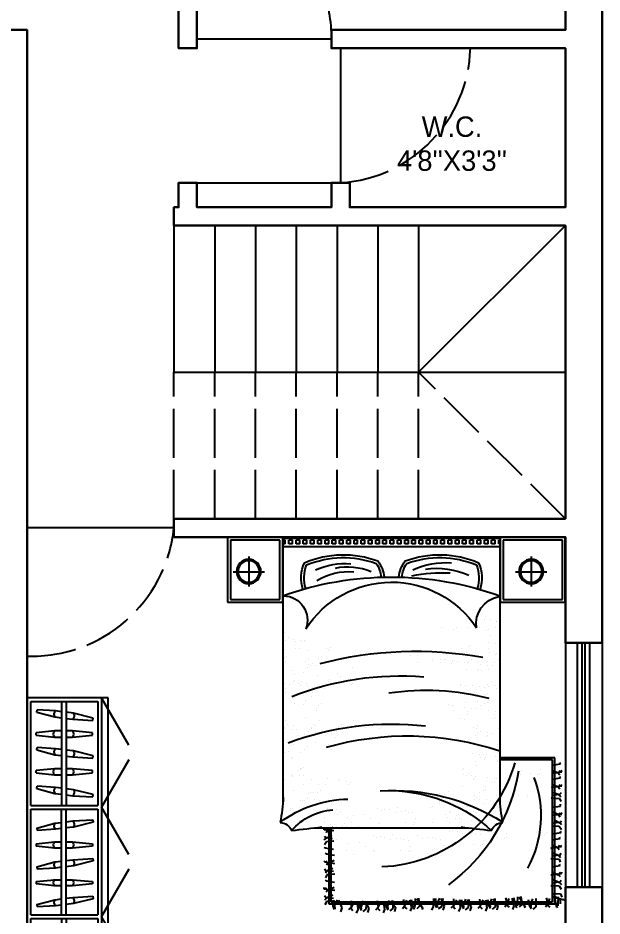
# Model space of a CAD drawing. Header units: feet. Extents: x 3867 to 6666, y -160 to 1574.
# Drawn here: x 6356.7 to 6500, y -7.2 to 213.3 of the extents above; entities that cross this region are included whole.
import ezdxf

# ---------------------------------------------------------------- set-up
doc = ezdxf.new("R2010")
doc.units = ezdxf.units.FT
doc.linetypes.add('ACAD_ISO02W100', pattern=[15, 12, -3])
doc.layers.add('5', color=5, linetype='Continuous')
doc.layers.add('PDF_Text', color=7, linetype='Continuous')
doc.styles.add('PDF Bahnschrift', font='')
doc.styles.get('PDF Bahnschrift').set_extended_font_data('Bahnschrift')

# ---------------------------------------------------------------- blocks, each defined once
blk = doc.blocks.new('WD_WIN4')
for p, q in [((-0.5, 0.5), (0.5, 0.5)), ((-0.5, 0.12), (0.5, 0.12)), ((-0.5, -0.12), (0.5, -0.12)), ((-0.5, -0.5), (0.5, -0.5))]:
    blk.add_line(p, q)
blk = doc.blocks.new('UGIKHGIK')
at = {"color": 146, "linetype": 'ByBlock', "true_color": 0x105689}
for p, q in [((1163.3, 832.01), (1162.88, 833.18)), ((1165.99, 831.79), (1165.21, 832.6)), ((1165.88, 832.11), (1166.45, 832.8)), ((1167.85, 832.54), (1167.38, 833.56)), ((1168.37, 831.86), (1168.79, 832.83)), ((1170.23, 832.45), (1169.33, 833.07)), ((1171.03, 832.2), (1170.69, 833.4)), ((1173.71, 831.83), (1172.97, 832.68)), ((1173.55, 832.16), (1174.23, 832.81)), ((1175.61, 832.46), (1175.2, 833.51)), ((1176.08, 831.75), (1176.56, 832.69)), ((1177.98, 832.23), (1177.11, 832.9)), ((1178.76, 831.93), (1178.49, 833.14)), ((1183.35, 831.92), (1183, 832.99)), ((1189.64, 831.66), (1189.11, 832.65)), ((1192.83, 831.51), (1192.41, 832.68)), ((1197.38, 832.05), (1196.91, 833.07)), ((1199.76, 831.96), (1198.86, 832.57)), ((1200.56, 831.71), (1200.22, 832.9)), ((1205.14, 831.97), (1204.73, 833.01)), ((1208.29, 831.44), (1208.02, 832.65)), ((1158.92, 830.23), (1158.33, 831.15)), ((1161.28, 830.09), (1158.92, 830.23)), ((1159.48, 808.91), (1159.48, 830.88)), ((1159.48, 830.88), (1224.71, 830.88)), ((1160.11, 808.91), (1160.11, 830.25)), ((1160.11, 830.25), (1224.09, 830.25)), ((1160.66, 831.5), (1161.02, 832.5)), ((1160.75, 829.8), (1160.66, 831.5)), ((1161.21, 832.36), (1161.06, 832.08)), ((1161.16, 831.27), (1161.21, 832.36)), ((1161.93, 829.74), (1161.16, 831.27)), ((1162.33, 829.85), (1163.3, 832.01)), ((1166.86, 830.23), (1165.88, 832.11)), ((1165.93, 829.95), (1165.99, 831.79)), ((1167.7, 830.22), (1167.85, 832.54)), ((1168.26, 830.18), (1168.37, 831.86)), ((1168.78, 831.58), (1168.8, 832.41)), ((1168.79, 831.61), (1168.78, 831.58)), ((1169.44, 830.04), (1168.79, 831.61)), ((1169.85, 830.13), (1171.03, 832.2)), ((1170.41, 830.07), (1170.23, 832.45)), ((1173.45, 830.01), (1173.71, 831.83)), ((1174.39, 830.24), (1173.55, 832.16)), ((1175.23, 830.18), (1175.61, 832.46)), ((1175.79, 830.11), (1176.08, 831.75)), ((1176.95, 829.9), (1176.42, 831.48)), ((1176.42, 831.48), (1176.47, 831.44)), ((1176.47, 831.44), (1176.55, 832.28)), ((1177.37, 829.96), (1178.76, 831.93)), ((1177.92, 829.87), (1177.98, 832.23)), ((1181.41, 831.4), (1180.73, 832.3)), ((1180.95, 829.63), (1181.41, 831.4)), ((1181.21, 831.75), (1181.99, 832.35)), ((1181.91, 829.79), (1181.21, 831.75)), ((1182.74, 829.69), (1183.35, 831.92)), ((1183.3, 829.58), (1183.9, 832.29)), ((1183.9, 832.29), (1184.31, 832.09)), ((1184.28, 831.27), (1184.27, 831.96)), ((1184.27, 831.96), (1184.28, 831.67)), ((1184.45, 829.3), (1184.28, 831.27)), ((1184.86, 829.34), (1186.59, 832.32)), ((1185.69, 831.54), (1184.87, 832.26)), ((1185.41, 829.21), (1185.69, 831.54)), ((1186.59, 832.32), (1186.26, 832.42)), ((1189.71, 829.31), (1189.64, 831.66)), ((1190.19, 831.01), (1190.55, 832)), ((1190.28, 829.31), (1190.19, 831.01)), ((1190.74, 831.87), (1190.59, 831.59)), ((1190.69, 830.78), (1190.74, 831.87)), ((1191.46, 829.24), (1190.69, 830.78)), ((1192.01, 831.71), (1191.08, 832.27)), ((1191.86, 829.35), (1192.83, 831.51)), ((1192.43, 829.33), (1192.01, 831.71)), ((1195.52, 831.3), (1194.74, 832.11)), ((1195.41, 831.61), (1195.98, 832.31)), ((1196.39, 829.73), (1195.41, 831.61)), ((1195.46, 829.45), (1195.52, 831.3)), ((1197.23, 829.73), (1197.38, 832.05)), ((1197.79, 829.69), (1197.9, 831.36)), ((1197.9, 831.36), (1198.32, 832.33)), ((1198.31, 831.08), (1198.33, 831.92)), ((1198.32, 831.11), (1198.31, 831.08)), ((1198.97, 829.55), (1198.32, 831.11)), ((1199.38, 829.63), (1200.56, 831.71)), ((1199.94, 829.58), (1199.76, 831.96)), ((1203.24, 831.33), (1202.51, 832.19)), ((1202.98, 829.52), (1203.24, 831.33)), ((1203.08, 831.66), (1203.76, 832.31)), ((1203.92, 829.74), (1203.08, 831.66)), ((1204.76, 829.68), (1205.14, 831.97)), ((1205.32, 829.61), (1205.61, 831.25)), ((1205.61, 831.25), (1206.09, 832.2)), ((1206.48, 829.4), (1205.95, 830.99)), ((1205.95, 830.99), (1206.01, 830.95)), ((1206.01, 830.95), (1206.08, 831.78)), ((1207.51, 831.73), (1206.64, 832.4)), ((1206.9, 829.46), (1208.29, 831.44)), ((1207.45, 829.37), (1207.51, 831.73)), ((1210.94, 830.9), (1210.26, 831.8)), ((1210.49, 829.13), (1210.94, 830.9)), ((1210.74, 831.25), (1211.52, 831.85)), ((1211.44, 829.3), (1210.74, 831.25)), ((1212.27, 829.19), (1212.88, 831.42)), ((1212.88, 831.42), (1212.53, 832.49)), ((1212.83, 829.08), (1213.43, 831.8)), ((1213.43, 831.8), (1213.84, 831.59)), ((1213.81, 830.78), (1213.81, 831.47)), ((1213.81, 831.47), (1213.81, 831.18)), ((1213.98, 828.81), (1213.81, 830.78)), ((1214.39, 828.84), (1216.12, 831.82)), ((1215.23, 831.05), (1214.4, 831.76)), ((1214.94, 828.72), (1215.23, 831.05)), ((1216.12, 831.82), (1215.8, 831.93)), ((1217.07, 829.61), (1217.36, 831.25)), ((1217.36, 831.25), (1217.85, 832.2)), ((1218.24, 829.4), (1217.7, 830.99)), ((1217.7, 830.99), (1217.76, 830.95)), ((1217.76, 830.95), (1217.84, 831.78)), ((1219.26, 831.73), (1218.4, 832.4)), ((1219.21, 829.37), (1219.26, 831.73)), ((1222.69, 830.9), (1222.02, 831.8)), ((1222.24, 829.13), (1222.69, 830.9)), ((1222.49, 831.25), (1223.27, 831.85)), ((1223.19, 829.3), (1222.49, 831.25)), ((1224.09, 830.25), (1224.09, 789.31)), ((1224.58, 829.08), (1225.18, 831.8)), ((1224.71, 830.88), (1224.71, 788.68)), ((1225.18, 831.8), (1225.6, 831.59)), ((1225.56, 830.78), (1225.56, 831.47)), ((1225.56, 831.47), (1225.56, 831.18)), ((1225.73, 828.81), (1225.56, 830.78)), ((1226.27, 829.8), (1226.26, 830.89)), ((1227.26, 829.64), (1227.12, 829.96)), ((1159.1, 829.03), (1158.26, 829.78)), ((1158.77, 829.26), (1158.29, 828.53)), ((1159.47, 826.74), (1158.63, 827.49)), ((1160.66, 828.4), (1158.77, 829.26)), ((1160.9, 829.33), (1159.1, 829.03)), ((1223.96, 827.85), (1226.32, 827.99)), ((1224.07, 828.97), (1227.26, 829.64)), ((1224.34, 828.47), (1226.27, 829.8)), ((1226.32, 827.99), (1226.73, 828.91)), ((1158.19, 826.62), (1158.17, 826.19)), ((1160.76, 827), (1158.19, 826.62)), ((1159.14, 826.97), (1158.48, 826.24)), ((1161.03, 826.11), (1159.14, 826.97)), ((1161.27, 827.05), (1159.47, 826.74)), ((1223.59, 825.57), (1225.95, 825.71)), ((1223.97, 824.81), (1225.77, 824.5)), ((1225.77, 824.5), (1226.61, 825.25)), ((1225.95, 825.71), (1226.54, 826.63)), ((1158.92, 822.46), (1158.58, 823.37)), ((1161.13, 824.71), (1158.62, 824.34)), ((1158.62, 824.34), (1158.79, 823.91)), ((1161.28, 822.32), (1158.92, 822.46)), ((1223.6, 822.53), (1225.4, 822.22)), ((1223.85, 821.59), (1225.73, 822.45)), ((1224.12, 822.47), (1226.69, 822.09)), ((1224.22, 823.87), (1226.1, 824.73)), ((1225.4, 822.22), (1226.24, 822.97)), ((1225.73, 822.45), (1226.39, 821.72)), ((1226.1, 824.73), (1226.58, 824)), ((1158.77, 821.48), (1158.36, 820.75)), ((1159.1, 821.25), (1158.51, 822)), ((1160.66, 820.62), (1158.77, 821.48)), ((1159.47, 818.97), (1158.88, 819.72)), ((1160.9, 821.56), (1159.1, 821.25)), ((1223.75, 820.19), (1226.26, 819.81)), ((1226.26, 819.81), (1226.09, 819.38)), ((1226.69, 822.09), (1226.7, 821.67)), ((1160.76, 819.22), (1158.25, 818.84)), ((1158.25, 818.84), (1158.42, 818.41)), ((1159.14, 819.2), (1158.73, 818.47)), ((1161.03, 818.34), (1159.14, 819.2)), ((1161.27, 819.28), (1159.47, 818.97)), ((1223.59, 817.79), (1225.95, 817.93)), ((1223.97, 817.03), (1225.77, 816.73)), ((1225.77, 816.73), (1226.36, 817.48)), ((1225.95, 817.93), (1226.29, 818.85)), ((1160.82, 815.21), (1158.31, 814.83)), ((1158.31, 814.83), (1158.48, 814.4)), ((1161.13, 816.94), (1158.62, 816.56)), ((1158.62, 816.56), (1158.79, 816.13)), ((1164.63, 815.43), (1164.63, 815.43)), ((1166.68, 816.51), (1166.68, 816.51)), ((1172.44, 815.45), (1172.44, 815.45)), ((1172.76, 815.65), (1172.76, 815.65)), ((1180.25, 815.46), (1180.25, 815.46)), ((1182.48, 815.86), (1182.48, 815.86)), ((1182.94, 815.43), (1182.94, 815.43)), ((1189.55, 815.08), (1189.55, 815.08)), ((1191.78, 815.48), (1191.78, 815.48)), ((1192.24, 815.05), (1192.24, 815.05)), ((1223.6, 814.75), (1225.4, 814.44)), ((1223.85, 813.81), (1225.73, 814.67)), ((1224.12, 814.7), (1226.63, 814.32)), ((1224.22, 816.1), (1226.1, 816.96)), ((1225.4, 814.44), (1225.99, 815.19)), ((1225.73, 814.67), (1226.15, 813.94)), ((1226.1, 816.96), (1226.52, 816.23)), ((1157.83, 812.51), (1157.83, 812.51)), ((1158.79, 811.75), (1158.2, 812.5)), ((1158.71, 811.98), (1158.23, 811.37)), ((1158.86, 812.96), (1158.27, 813.87)), ((1160.35, 811.12), (1158.71, 811.98)), ((1158.78, 812.84), (1158.78, 812.84)), ((1160.59, 812.06), (1158.79, 811.75)), ((1160.98, 812.81), (1158.86, 812.96)), ((1161.78, 812.17), (1161.78, 812.17)), ((1165.22, 813.45), (1165.22, 813.45)), ((1168.44, 813.01), (1168.44, 813.01)), ((1170.22, 814.27), (1170.22, 814.27)), ((1177.31, 812.35), (1177.31, 812.35)), ((1179.06, 812.09), (1179.06, 812.09)), ((1180.18, 812), (1180.18, 812)), ((1181.1, 812.36), (1181.1, 812.36)), ((1182.4, 812.53), (1182.4, 812.53)), ((1183.2, 814.32), (1183.2, 814.32)), ((1186.6, 811.97), (1186.6, 811.97)), ((1190.39, 811.98), (1190.39, 811.98)), ((1191.7, 812.15), (1191.7, 812.15)), ((1192.5, 813.94), (1192.5, 813.94)), ((1201.12, 813.75), (1201.12, 813.75)), ((1203.35, 814.15), (1203.35, 814.15)), ((1203.81, 813.72), (1203.81, 813.72)), ((1204.07, 812.61), (1204.07, 812.61)), ((1210.18, 812.06), (1210.18, 812.06)), ((1223.75, 812.41), (1226.26, 812.04)), ((1226.26, 812.04), (1226.09, 811.61)), ((1226.63, 814.32), (1226.46, 813.89)), ((1158.11, 809.53), (1158.11, 809.53)), ((1160.45, 809.72), (1158.12, 809.46)), ((1158.12, 809.46), (1158.29, 809.04)), ((1158.38, 811.72), (1158.38, 811.72)), ((1158.83, 809.7), (1158.6, 809.09)), ((1159.16, 809.46), (1158.76, 810.34)), ((1160.72, 808.84), (1158.83, 809.7)), ((1160.96, 809.77), (1159.16, 809.46)), ((1160.01, 810.51), (1160.01, 810.51)), ((1160.48, 810.09), (1160.48, 810.09)), ((1172.31, 811.2), (1172.31, 811.2)), ((1173.4, 811.76), (1173.4, 811.76)), ((1174.35, 811.47), (1174.35, 811.47)), ((1175.65, 811.64), (1175.65, 811.64)), ((1177.9, 810.94), (1177.9, 810.94)), ((1184.95, 811.26), (1184.95, 811.26)), ((1188.36, 811.71), (1188.36, 811.71)), ((1189.47, 811.62), (1189.47, 811.62)), ((1194.27, 810.05), (1194.27, 810.05)), ((1195.22, 809.76), (1195.22, 809.76)), ((1196.52, 809.94), (1196.52, 809.94)), ((1198.18, 810.64), (1198.18, 810.64)), ((1199.93, 810.38), (1199.93, 810.38)), ((1201.05, 810.29), (1201.05, 810.29)), ((1201.97, 810.65), (1201.97, 810.65)), ((1203.27, 810.82), (1203.27, 810.82)), ((1207.95, 811.66), (1207.95, 811.66)), ((1210.64, 811.64), (1210.64, 811.64)), ((1210.9, 810.52), (1210.9, 810.52)), ((1219.52, 810.33), (1219.52, 810.33)), ((1221.75, 810.73), (1221.75, 810.73)), ((1222.22, 810.31), (1222.22, 810.31)), ((1224.06, 810.68), (1226.56, 810.31)), ((1226.01, 808.43), (1226.6, 809.35)), ((1226.56, 810.31), (1226.39, 809.88)), ((1148.25, 808.23), (1148.25, 808.23)), ((1150.34, 807.43), (1150.34, 807.43)), ((1151.07, 806.75), (1151.07, 806.75)), ((1153.11, 807.02), (1153.11, 807.02)), ((1155.35, 808.91), (1199.83, 808.91)), ((1158.15, 807.44), (1158.15, 807.44)), ((1159.17, 808.85), (1159.17, 808.85)), ((1159.86, 807.91), (1159.86, 807.91)), ((1161.17, 808.08), (1161.17, 808.08)), ((1161.59, 808.56), (1161.59, 808.56)), ((1163.59, 808.19), (1163.59, 808.19)), ((1164.05, 807.77), (1164.05, 807.77)), ((1164.57, 808.53), (1164.57, 808.53)), ((1165.96, 807.46), (1165.96, 807.46)), ((1168.01, 808.53), (1168.01, 808.53)), ((1173.77, 807.47), (1173.77, 807.47)), ((1174.09, 807.68), (1174.09, 807.68)), ((1181.58, 807.48), (1181.58, 807.48)), ((1183.81, 807.88), (1183.81, 807.88)), ((1184.27, 807.46), (1184.27, 807.46)), ((1189.39, 807.5), (1189.39, 807.5)), ((1194.31, 807.37), (1194.31, 807.37)), ((1197.2, 807.51), (1197.2, 807.51)), ((1200.64, 806.78), (1200.64, 806.78)), ((1202.68, 807.05), (1202.68, 807.05)), ((1203.98, 807.23), (1203.98, 807.23)), ((1204.03, 807.57), (1204.03, 807.57)), ((1204.28, 806.64), (1204.28, 806.64)), ((1204.49, 807.15), (1204.49, 807.15)), ((1205.01, 807.53), (1205.01, 807.53)), ((1207.39, 807.67), (1207.39, 807.67)), ((1223.9, 808.29), (1226.01, 808.43)), ((1224.28, 807.53), (1226.08, 807.22)), ((1224.52, 806.59), (1226.17, 807.45)), ((1226.08, 807.22), (1226.67, 807.97)), ((1226.17, 807.45), (1226.64, 806.85)), ((1147.39, 804.31), (1147.39, 804.31)), ((1147.66, 806.3), (1147.66, 806.3)), ((1151.79, 806), (1151.79, 806)), ((1158.21, 805.97), (1158.21, 805.97)), ((1161.96, 805.02), (1161.96, 805.02)), ((1163.01, 804.34), (1163.01, 804.34)), ((1164.78, 806.05), (1164.78, 806.05)), ((1166.55, 805.48), (1166.55, 805.48)), ((1169.77, 805.03), (1169.77, 805.03)), ((1171.55, 806.29), (1171.55, 806.29)), ((1178.63, 804.37), (1178.63, 804.37)), ((1180.39, 804.12), (1180.39, 804.12)), ((1181.51, 804.03), (1181.51, 804.03)), ((1182.43, 804.39), (1182.43, 804.39)), ((1183.73, 804.56), (1183.73, 804.56)), ((1184.53, 806.35), (1184.53, 806.35)), ((1193.2, 805.07), (1193.2, 805.07)), ((1193.89, 805.9), (1193.89, 805.9)), ((1194.25, 804.4), (1194.25, 804.4)), ((1194.49, 804.08), (1194.49, 804.08)), ((1195.93, 806.16), (1195.93, 806.16)), ((1196.49, 805.37), (1196.49, 805.37)), ((1196.95, 804.95), (1196.95, 804.95)), ((1197.23, 806.34), (1197.23, 806.34)), ((1197.72, 806.56), (1197.72, 806.56)), ((1201.01, 805.09), (1201.01, 805.09)), ((1201.26, 804.32), (1201.26, 804.32)), ((1202.06, 804.41), (1202.06, 804.41)), ((1206.99, 804.86), (1206.99, 804.86)), ((1207.68, 804.29), (1207.68, 804.29)), ((1208.82, 805.1), (1208.82, 805.1)), ((1223.91, 805.25), (1225.71, 804.94)), ((1224.15, 804.31), (1226.04, 805.17)), ((1224.43, 805.19), (1226.75, 804.94)), ((1225.71, 804.94), (1226.12, 805.81)), ((1226.04, 805.17), (1226.27, 804.56)), ((1226.75, 804.94), (1226.58, 804.51)), ((1146.24, 725.31), (1146.24, 801.8)), ((1148.41, 803.4), (1148.41, 803.4)), ((1148.51, 803.79), (1148.51, 803.79)), ((1148.97, 803.36), (1148.97, 803.36)), ((1154.98, 803.49), (1154.98, 803.49)), ((1159.01, 803.28), (1159.01, 803.28)), ((1161.75, 803.73), (1161.75, 803.73)), ((1173.64, 803.23), (1173.64, 803.23)), ((1174.73, 803.78), (1174.73, 803.78)), ((1175.67, 803.5), (1175.67, 803.5)), ((1176.98, 803.67), (1176.98, 803.67)), ((1179.23, 802.97), (1179.23, 802.97)), ((1188.95, 803.17), (1188.95, 803.17)), ((1189.41, 802.75), (1189.41, 802.75)), ((1191.46, 801.76), (1191.46, 801.76)), ((1197.88, 801.73), (1197.88, 801.73)), ((1199.45, 802.66), (1199.45, 802.66)), ((1204.44, 801.81), (1204.44, 801.81)), ((1208.94, 801.8), (1208.94, 725.31)), ((1224.06, 802.91), (1226.38, 802.66)), ((1226.38, 802.66), (1226.39, 802.1)), ((1146.63, 799.67), (1146.63, 799.67)), ((1151.47, 801.08), (1151.47, 801.08)), ((1151.95, 801.16), (1151.95, 801.16)), ((1152.36, 801.15), (1152.36, 801.15)), ((1153.38, 800.56), (1153.38, 800.56)), ((1153.65, 799.08), (1153.65, 799.08)), ((1155.42, 800.83), (1155.42, 800.83)), ((1156.73, 801), (1156.73, 801)), ((1191.41, 801.22), (1191.41, 801.22)), ((1191.49, 799.09), (1191.49, 799.09)), ((1191.91, 800.46), (1191.91, 800.46)), ((1192.79, 799.26), (1192.79, 799.26)), ((1201.42, 799.49), (1201.42, 799.49)), ((1201.63, 800.66), (1201.63, 800.66)), ((1202.09, 800.24), (1202.09, 800.24)), ((1202.95, 800.6), (1202.95, 800.6)), ((1204.99, 800.86), (1204.99, 800.86)), ((1206.3, 801.04), (1206.3, 801.04)), ((1207.03, 801.25), (1207.03, 801.25)), ((1207.83, 799.46), (1207.83, 799.46)), ((1214.21, 799.7), (1214.21, 799.7)), ((1216.44, 800.1), (1216.44, 800.1)), ((1216.9, 799.67), (1216.9, 799.67)), ((1223.71, 800.26), (1226.07, 800.41)), ((1224.09, 799.51), (1225.89, 799.2)), ((1224.34, 798.57), (1225.98, 799.43)), ((1225.89, 799.2), (1226.49, 799.95)), ((1225.98, 799.43), (1226.64, 798.7)), ((1226.07, 800.41), (1226.42, 801.32)), ((1146.57, 796.45), (1146.57, 796.45)), ((1149.42, 798.03), (1149.42, 798.03)), ((1152.11, 796.33), (1152.11, 796.33)), ((1154.11, 798.65), (1154.11, 798.65)), ((1155.14, 798.65), (1155.14, 798.65)), ((1156.17, 798.72), (1156.17, 798.72)), ((1156.61, 796.37), (1156.61, 796.37)), ((1157.23, 798.05), (1157.23, 798.05)), ((1158.53, 796.3), (1158.53, 796.3)), ((1165.09, 796.39), (1165.09, 796.39)), ((1194.09, 798.46), (1194.09, 798.46)), ((1198.04, 796.9), (1198.04, 796.9)), ((1203.03, 798.81), (1203.03, 798.81)), ((1204.09, 798.13), (1204.09, 798.13)), ((1204.59, 797.95), (1204.59, 797.95)), ((1204.6, 796.98), (1204.6, 796.98)), ((1223.72, 797.22), (1225.52, 796.92)), ((1223.97, 796.29), (1225.86, 797.15)), ((1224.24, 797.17), (1226.75, 796.79)), ((1225.52, 796.92), (1226.12, 797.67)), ((1225.86, 797.15), (1226.27, 796.42)), ((1226.75, 796.79), (1226.58, 796.36)), ((1146.58, 794.85), (1146.58, 794.85)), ((1148.73, 793.74), (1148.73, 793.74)), ((1149.07, 794.17), (1149.07, 794.17)), ((1150.98, 793.75), (1150.98, 793.75)), ((1152.29, 793.93), (1152.29, 793.93)), ((1154.39, 794.87), (1154.39, 794.87)), ((1159.04, 794.81), (1159.04, 794.81)), ((1162.2, 794.88), (1162.2, 794.88)), ((1162.45, 795.26), (1162.45, 795.26)), ((1164.48, 795.53), (1164.48, 795.53)), ((1165.79, 795.7), (1165.79, 795.7)), ((1199.23, 793.75), (1199.23, 793.75)), ((1200.55, 793.79), (1200.55, 793.79)), ((1201.25, 794.95), (1201.25, 794.95)), ((1201.58, 794.66), (1201.58, 794.66)), ((1201.86, 793.96), (1201.86, 793.96)), ((1205.26, 794.41), (1205.26, 794.41)), ((1206.77, 795.95), (1206.77, 795.95)), ((1207.23, 795.53), (1207.23, 795.53)), ((1207.3, 794.67), (1207.3, 794.67)), ((1207.99, 794.63), (1207.99, 794.63)), ((1208.61, 794.85), (1208.61, 794.85)), ((1214.36, 793.83), (1214.36, 793.83)), ((1223.87, 794.89), (1226.38, 794.51)), ((1226.38, 794.51), (1226.21, 794.08)), ((1148.94, 793.49), (1148.94, 793.49)), ((1150.39, 792.43), (1150.39, 792.43)), ((1151.25, 792.17), (1151.25, 792.17)), ((1151.44, 791.75), (1151.44, 791.75)), ((1151.72, 791.74), (1151.72, 791.74)), ((1152.27, 791.5), (1152.27, 791.5)), ((1198.19, 792.06), (1198.19, 792.06)), ((1198.3, 791.84), (1198.3, 791.84)), ((1198.51, 793.52), (1198.51, 793.52)), ((1199.69, 793.33), (1199.69, 793.33)), ((1212.12, 793.43), (1212.12, 793.43)), ((1214.82, 793.41), (1214.82, 793.41)), ((1215.08, 792.3), (1215.08, 792.3)), ((1217.63, 793.24), (1217.63, 793.24)), ((1219.86, 793.64), (1219.86, 793.64)), ((1220.32, 793.22), (1220.32, 793.22)), ((1220.58, 792.11), (1220.58, 792.11)), ((1223.72, 793.15), (1225.52, 792.84)), ((1223.97, 792.22), (1225.86, 793.08)), ((1224.24, 793.1), (1226.75, 792.72)), ((1225.52, 792.84), (1226.12, 793.59)), ((1225.86, 793.08), (1226.27, 792.35)), ((1226.75, 792.72), (1226.58, 792.29)), ((1148.6, 788.57), (1148.6, 788.57)), ((1148.89, 788.9), (1148.89, 788.9)), ((1201.73, 789.83), (1201.73, 789.83)), ((1202.19, 791.04), (1202.19, 791.04)), ((1203.28, 788.67), (1203.28, 788.67)), ((1204.37, 789.04), (1204.37, 789.04)), ((1204.83, 788.62), (1204.83, 788.62)), ((1208.15, 789.8), (1208.15, 789.8)), ((1224.09, 789.31), (1208.94, 789.31)), ((1224.71, 788.68), (1208.94, 788.68)), ((1223.87, 790.81), (1226.38, 790.44)), ((1226.38, 790.44), (1226.21, 790.01)), ((1146.54, 786.68), (1146.54, 786.68)), ((1146.67, 787.25), (1146.67, 787.25)), ((1147.85, 786.85), (1147.85, 786.85)), ((1151.26, 787.3), (1151.26, 787.3)), ((1152.41, 786.15), (1152.41, 786.15)), ((1160.22, 786.16), (1160.22, 786.16)), ((1200.83, 787.33), (1200.83, 787.33)), ((1202.86, 787.6), (1202.86, 787.6)), ((1204.17, 787.77), (1204.17, 787.77)), ((1204.92, 787.31), (1204.92, 787.31)), ((1207.08, 786.25), (1207.08, 786.25)), ((1207.33, 786.33), (1207.33, 786.33)), ((1207.58, 788.22), (1207.58, 788.22)), ((1148.85, 785.25), (1148.85, 785.25)), ((1149.04, 784.07), (1149.04, 784.07)), ((1149.32, 784.83), (1149.32, 784.83)), ((1153.47, 785.47), (1153.47, 785.47)), ((1155.61, 784.16), (1155.61, 784.16)), ((1159.35, 784.74), (1159.35, 784.74)), ((1161.28, 785.49), (1161.28, 785.49)), ((1201.89, 784.99), (1201.89, 784.99)), ((1208.14, 785.57), (1208.14, 785.57)), ((1208.31, 784.96), (1208.31, 784.96)), ((1150.63, 782.29), (1150.63, 782.29)), ((1151.81, 782.54), (1151.81, 782.54)), ((1152.58, 781.83), (1152.58, 781.83)), ((1153.57, 781.11), (1153.57, 781.11)), ((1155.61, 781.38), (1155.61, 781.38)), ((1156.91, 781.55), (1156.91, 781.55)), ((1158.44, 782.31), (1158.44, 782.31)), ((1159, 781.8), (1159, 781.8)), ((1160.32, 782), (1160.32, 782)), ((1161.53, 782.74), (1161.53, 782.74)), ((1162, 782.32), (1162, 782.32)), ((1201.97, 782.13), (1201.97, 782.13)), ((1202.43, 781.71), (1202.43, 781.71)), ((1203.14, 781.14), (1203.14, 781.14)), ((1205.07, 782.48), (1205.07, 782.48)), ((1205.18, 781.41), (1205.18, 781.41)), ((1205.3, 782.39), (1205.3, 782.39)), ((1206.48, 781.58), (1206.48, 781.58)), ((1146.45, 778.34), (1146.45, 778.34)), ((1146.63, 779.85), (1146.63, 779.85)), ((1146.82, 780.22), (1146.82, 780.22)), ((1147.68, 779.18), (1147.68, 779.18)), ((1148.86, 780.49), (1148.86, 780.49)), ((1149.2, 779.24), (1149.2, 779.24)), ((1150.16, 780.66), (1150.16, 780.66)), ((1153.99, 780.54), (1153.99, 780.54)), ((1154.44, 779.87), (1154.44, 779.87)), ((1154.46, 780.12), (1154.46, 780.12)), ((1155.49, 779.19), (1155.49, 779.19)), ((1155.77, 779.32), (1155.77, 779.32)), ((1162.25, 779.88), (1162.25, 779.88)), ((1162.54, 779.57), (1162.54, 779.57)), ((1163.3, 779.21), (1163.3, 779.21)), ((1164.49, 780.03), (1164.49, 780.03)), ((1168.96, 779.54), (1168.96, 779.54)), ((1170.06, 779.9), (1170.06, 779.9)), ((1171.11, 779.22), (1171.11, 779.22)), ((1174.21, 780.24), (1174.21, 780.24)), ((1174.68, 779.81), (1174.68, 779.81)), ((1201.3, 779.95), (1201.3, 779.95)), ((1202.05, 780.16), (1202.05, 780.16)), ((1202.36, 779.28), (1202.36, 779.28)), ((1208.47, 780.13), (1208.47, 780.13)), ((1146.92, 777.92), (1146.92, 777.92)), ((1152.74, 777), (1152.74, 777)), ((1156.95, 777.83), (1156.95, 777.83)), ((1166.67, 778.03), (1166.67, 778.03)), ((1197.39, 777.22), (1197.39, 777.22)), ((1198.67, 777.57), (1198.67, 777.57)), ((1199.52, 776.1), (1199.52, 776.1)), ((1207.11, 777.42), (1207.11, 777.42)), ((1207.33, 776.11), (1207.33, 776.11)), ((1207.57, 777), (1207.57, 777)), ((1149.71, 772.9), (1149.71, 772.9)), ((1152.06, 773.21), (1152.06, 773.21)), ((1155.88, 774.92), (1155.88, 774.92)), ((1155.92, 774.49), (1155.92, 774.49)), ((1156.46, 773.59), (1156.46, 773.59)), ((1157.52, 772.91), (1157.52, 772.91)), ((1193.99, 773.44), (1193.99, 773.44)), ((1195.29, 773.61), (1195.29, 773.61)), ((1195.43, 775.08), (1195.43, 775.08)), ((1195.51, 773.66), (1195.51, 773.66)), ((1198.7, 774.06), (1198.7, 774.06)), ((1199.57, 775.22), (1199.57, 775.22)), ((1200.74, 774.33), (1200.74, 774.33)), ((1202.04, 774.5), (1202.04, 774.5)), ((1203.32, 773.67), (1203.32, 773.67)), ((1204.38, 773), (1204.38, 773)), ((1205.45, 774.95), (1205.45, 774.95)), ((1207.49, 775.22), (1207.49, 775.22)), ((1208.62, 775.3), (1208.62, 775.3)), ((1208.79, 775.39), (1208.79, 775.39)), ((1152.9, 772.17), (1152.9, 772.17)), ((1154.55, 770.92), (1154.55, 770.92)), ((1198.83, 772.73), (1198.83, 772.73)), ((1202.37, 770.5), (1202.37, 770.5)), ((1202.53, 772.51), (1202.53, 772.51)), ((1204.71, 770.51), (1204.71, 770.51)), ((1205.39, 772.82), (1205.39, 772.82)), ((1208.78, 770.47), (1208.78, 770.47)), ((1146.87, 769.72), (1146.87, 769.72)), ((1147.01, 768.72), (1147.01, 768.72)), ((1149.52, 769.57), (1149.52, 769.57)), ((1151.44, 767.84), (1151.44, 767.84)), ((1153.48, 768.11), (1153.48, 768.11)), ((1154.68, 769.73), (1154.68, 769.73)), ((1154.79, 768.28), (1154.79, 768.28)), ((1157.2, 768.5), (1157.2, 768.5)), ((1158.19, 768.73), (1158.19, 768.73)), ((1197.64, 767.88), (1197.64, 767.88)), ((1198.98, 767.9), (1198.98, 767.9)), ((1201.01, 767.87), (1201.01, 767.87)), ((1201.54, 769.82), (1201.54, 769.82)), ((1203.05, 768.14), (1203.05, 768.14)), ((1204.36, 768.31), (1204.36, 768.31)), ((1205.18, 770.08), (1205.18, 770.08)), ((1205.55, 767.98), (1205.55, 767.98)), ((1207.67, 767.8), (1207.67, 767.8)), ((1207.76, 768.76), (1207.76, 768.76)), ((1146.28, 767.09), (1146.28, 767.09)), ((1146.73, 767.22), (1146.73, 767.22)), ((1148.04, 767.39), (1148.04, 767.39)), ((1149.2, 766.72), (1149.2, 766.72)), ((1149.66, 766.3), (1149.66, 766.3)), ((1150.68, 767.29), (1150.68, 767.29)), ((1151.74, 766.62), (1151.74, 766.62)), ((1153.06, 767.34), (1153.06, 767.34)), ((1158.49, 767.31), (1158.49, 767.31)), ((1159.47, 767.31), (1159.47, 767.31)), ((1159.55, 766.63), (1159.55, 766.63)), ((1159.69, 766.21), (1159.69, 766.21)), ((1166.04, 767.39), (1166.04, 767.39)), ((1166.3, 767.32), (1166.3, 767.32)), ((1197.61, 767.42), (1197.61, 767.42)), ((1205.35, 767.39), (1205.35, 767.39)), ((1206.41, 766.72), (1206.41, 766.72)), ((1208.94, 765.63), (1208.94, 765.63)), ((1148.9, 763.44), (1148.9, 763.44)), ((1149.68, 764.74), (1149.68, 764.74)), ((1152.16, 764.01), (1152.16, 764.01)), ((1156.24, 764.83), (1156.24, 764.83)), ((1161.88, 764.21), (1161.88, 764.21)), ((1163.01, 765.07), (1163.01, 765.07)), ((1166.2, 762.56), (1166.2, 762.56)), ((1199.14, 763.07), (1199.14, 763.07)), ((1202.31, 763.6), (1202.31, 763.6)), ((1202.78, 763.17), (1202.78, 763.17)), ((1203.57, 763.54), (1203.57, 763.54)), ((1205.71, 763.15), (1205.71, 763.15)), ((1146.44, 762.26), (1146.44, 762.26)), ((1147, 760.76), (1147, 760.76)), ((1152.7, 761.01), (1152.7, 761.01)), ((1153.22, 762.5), (1153.22, 762.5)), ((1153.75, 761.65), (1153.75, 761.65)), ((1153.76, 760.34), (1153.76, 760.34)), ((1154.34, 762.01), (1154.34, 762.01)), ((1154.8, 761.59), (1154.8, 761.59)), ((1155.79, 761.92), (1155.79, 761.92)), ((1156.4, 759.99), (1156.4, 759.99)), ((1185.05, 761.19), (1185.05, 761.19)), ((1189.34, 760.5), (1189.34, 760.5)), ((1191.75, 761.08), (1191.75, 761.08)), ((1191.86, 760.17), (1191.86, 760.17)), ((1192.81, 760.41), (1192.81, 760.41)), ((1193.17, 760.35), (1193.17, 760.35)), ((1194.78, 761.39), (1194.78, 761.39)), ((1195.24, 760.97), (1195.24, 760.97)), ((1195.91, 760.59), (1195.91, 760.59)), ((1196.57, 760.79), (1196.57, 760.79)), ((1198.61, 761.06), (1198.61, 761.06)), ((1199.56, 761.1), (1199.56, 761.1)), ((1199.92, 761.23), (1199.92, 761.23)), ((1200.62, 760.42), (1200.62, 760.42)), ((1202.68, 760.83), (1202.68, 760.83)), ((1203.32, 761.68), (1203.32, 761.68)), ((1205.27, 760.88), (1205.27, 760.88)), ((1205.36, 761.95), (1205.36, 761.95)), ((1206.67, 762.12), (1206.67, 762.12)), ((1207.37, 761.11), (1207.37, 761.11)), ((1208.43, 760.44), (1208.43, 760.44)), ((1146.6, 757.43), (1146.6, 757.43)), ((1146.8, 759.81), (1146.8, 759.81)), ((1147.26, 759.39), (1147.26, 759.39)), ((1153.37, 757.67), (1153.37, 757.67)), ((1157.3, 759.3), (1157.3, 759.3)), ((1159.79, 757.64), (1159.79, 757.64)), ((1177.51, 758.99), (1177.51, 758.99)), ((1178.36, 758.4), (1178.36, 758.4)), ((1179.54, 757.94), (1179.54, 757.94)), ((1179.66, 758.57), (1179.66, 758.57)), ((1183.07, 759.02), (1183.07, 759.02)), ((1185.11, 759.29), (1185.11, 759.29)), ((1189.82, 759.91), (1189.82, 759.91)), ((1197.73, 758.68), (1197.73, 758.68)), ((1199.3, 758.24), (1199.3, 758.24)), ((1205.86, 758.32), (1205.86, 758.32)), ((1207.46, 758.89), (1207.46, 758.89)), ((1207.92, 758.46), (1207.92, 758.46)), ((1149.76, 757.1), (1149.76, 757.1)), ((1149.99, 755.08), (1149.99, 755.08)), ((1150.92, 757.16), (1150.92, 757.16)), ((1151.36, 754.84), (1151.36, 754.84)), ((1151.94, 755.1), (1151.94, 755.1)), ((1152.66, 755.01), (1152.66, 755.01)), ((1158.73, 757.17), (1158.73, 757.17)), ((1159.48, 757.3), (1159.48, 757.3)), ((1159.94, 756.88), (1159.94, 756.88)), ((1197.78, 757.24), (1197.78, 757.24)), ((1199.92, 756.68), (1199.92, 756.68)), ((1200.38, 756.26), (1200.38, 756.26)), ((1205.59, 757.26), (1205.59, 757.26)), ((1205.64, 755.49), (1205.64, 755.49)), ((1207.68, 755.76), (1207.68, 755.76)), ((1208.98, 755.93), (1208.98, 755.93)), ((1146.76, 752.6), (1146.76, 752.6)), ((1146.92, 754.72), (1146.92, 754.72)), ((1147.98, 754.04), (1147.98, 754.04)), ((1149.32, 754.57), (1149.32, 754.57)), ((1152.4, 754.68), (1152.4, 754.68)), ((1206.02, 753.49), (1206.02, 753.49)), ((1192, 750.95), (1192, 750.95)), ((1195.34, 751.77), (1195.34, 751.77)), ((1196.22, 750.92), (1196.22, 750.92)), ((1199.81, 750.96), (1199.81, 750.96)), ((1203, 751.17), (1203, 751.17)), ((1205.06, 751.97), (1205.06, 751.97)), ((1205.52, 751.55), (1205.52, 751.55)), ((1207.62, 750.98), (1207.62, 750.98)), ((1199.62, 748.57), (1199.62, 748.57)), ((1204.54, 748.86), (1204.54, 748.86)), ((1204.67, 747.86), (1204.67, 747.86)), ((1206.18, 748.65), (1206.18, 748.65)), ((1207.95, 749.3), (1207.95, 749.3)), ((1208.01, 749.26), (1208.01, 749.26)), ((1130.25, 724.96), (1130.25, 743.77)), ((1130.25, 724.96), (1130.25, 743.77)), ((1130.25, 743.77), (1146.24, 743.77)), ((1131.09, 725.8), (1131.09, 742.94)), ((1131.09, 742.94), (1145.41, 742.94)), ((1145.41, 742.94), (1145.41, 725.8)), ((1146.24, 743.77), (1146.24, 724.96)), ((1146.24, 724.96), (1146.24, 743.77)), ((1208.94, 724.96), (1208.94, 743.77)), ((1208.94, 724.96), (1208.94, 743.77)), ((1208.94, 743.77), (1227.75, 743.77)), ((1209.78, 725.8), (1209.78, 742.94)), ((1209.78, 742.94), (1226.92, 742.94)), ((1226.92, 742.94), (1226.92, 725.8)), ((1227.75, 724.96), (1227.75, 743.77)), ((1227.75, 743.77), (1227.75, 724.96)), ((1136.4, 730.59), (1136.4, 739.2)), ((1217.91, 730.59), (1217.91, 739.2)), ((1180.18, 738.61), (1180.18, 738.61)), ((1140.9, 735.09), (1131.9, 735.09)), ((1222.41, 735.09), (1213.41, 735.09)), ((1208.94, 727.78), (1146.24, 727.78)), ((1146.92, 726.86), (1146.32, 726.86)), ((1146.92, 726.86), (1146.92, 725.82)), ((1149.01, 726.86), (1147.96, 726.86)), ((1147.96, 726.86), (1147.96, 725.82)), ((1149.01, 726.86), (1149.01, 725.82)), ((1151.1, 726.86), (1150.05, 726.86)), ((1150.05, 726.86), (1150.05, 725.82)), ((1151.1, 726.86), (1151.1, 725.82)), ((1153.19, 726.86), (1152.14, 726.86)), ((1152.14, 726.86), (1152.14, 725.82)), ((1153.19, 726.86), (1153.19, 725.82)), ((1155.28, 726.86), (1154.23, 726.86)), ((1154.23, 726.86), (1154.23, 725.82)), ((1155.28, 726.86), (1155.28, 725.82)), ((1157.37, 726.86), (1156.32, 726.86)), ((1156.32, 726.86), (1156.32, 725.82)), ((1157.37, 726.86), (1157.37, 725.82)), ((1159.46, 726.86), (1158.41, 726.86)), ((1158.41, 726.86), (1158.41, 725.82)), ((1159.46, 726.86), (1159.46, 725.82)), ((1161.55, 726.86), (1160.5, 726.86)), ((1160.5, 726.86), (1160.5, 725.82)), ((1161.55, 726.86), (1161.55, 725.82)), ((1163.64, 726.86), (1162.59, 726.86)), ((1162.59, 726.86), (1162.59, 725.82)), ((1163.64, 726.86), (1163.64, 725.82)), ((1165.73, 726.86), (1164.68, 726.86)), ((1164.68, 726.86), (1164.68, 725.82)), ((1165.73, 726.86), (1165.73, 725.82)), ((1167.82, 726.86), (1166.77, 726.86)), ((1166.77, 726.86), (1166.77, 725.82)), ((1167.82, 726.86), (1167.82, 725.82)), ((1169.91, 726.86), (1168.86, 726.86)), ((1168.86, 726.86), (1168.86, 725.82)), ((1169.91, 726.86), (1169.91, 725.82)), ((1172, 726.86), (1170.95, 726.86)), ((1170.95, 726.86), (1170.95, 725.82)), ((1172, 726.86), (1172, 725.82)), ((1174.09, 726.86), (1173.04, 726.86)), ((1173.04, 726.86), (1173.04, 725.82)), ((1174.09, 726.86), (1174.09, 725.82)), ((1176.18, 726.86), (1175.13, 726.86)), ((1175.13, 726.86), (1175.13, 725.82)), ((1176.18, 726.86), (1176.18, 725.82)), ((1178.27, 726.86), (1177.22, 726.86)), ((1177.22, 726.86), (1177.22, 725.82)), ((1178.27, 726.86), (1178.27, 725.82)), ((1180.36, 726.86), (1179.31, 726.86)), ((1179.31, 726.86), (1179.31, 725.82)), ((1180.36, 726.86), (1180.36, 725.82)), ((1182.45, 726.86), (1181.4, 726.86)), ((1181.4, 726.86), (1181.4, 725.82)), ((1182.45, 726.86), (1182.45, 725.82)), ((1184.54, 726.86), (1183.49, 726.86)), ((1183.49, 726.86), (1183.49, 725.82)), ((1184.54, 726.86), (1184.54, 725.82)), ((1186.63, 726.86), (1185.58, 726.86)), ((1185.58, 726.86), (1185.58, 725.82)), ((1186.63, 726.86), (1186.63, 725.82)), ((1188.72, 726.86), (1187.67, 726.86)), ((1187.67, 726.86), (1187.67, 725.82)), ((1188.72, 726.86), (1188.72, 725.82)), ((1190.81, 726.86), (1189.76, 726.86)), ((1189.76, 726.86), (1189.76, 725.82)), ((1190.81, 726.86), (1190.81, 725.82)), ((1192.9, 726.86), (1191.85, 726.86)), ((1191.85, 726.86), (1191.85, 725.82)), ((1192.9, 726.86), (1192.9, 725.82)), ((1194.99, 726.86), (1193.94, 726.86)), ((1193.94, 726.86), (1193.94, 725.82)), ((1194.99, 726.86), (1194.99, 725.82)), ((1197.08, 726.86), (1196.03, 726.86)), ((1196.03, 726.86), (1196.03, 725.82)), ((1197.08, 726.86), (1197.08, 725.82)), ((1199.17, 726.86), (1198.12, 726.86)), ((1198.12, 726.86), (1198.12, 725.82)), ((1199.17, 726.86), (1199.17, 725.82)), ((1201.26, 726.86), (1200.21, 726.86)), ((1200.21, 726.86), (1200.21, 725.82)), ((1201.26, 726.86), (1201.26, 725.82)), ((1203.35, 726.86), (1202.3, 726.86)), ((1202.3, 726.86), (1202.3, 725.82)), ((1203.35, 726.86), (1203.35, 725.82)), ((1205.44, 726.86), (1204.39, 726.86)), ((1204.39, 726.86), (1204.39, 725.82)), ((1205.44, 726.86), (1205.44, 725.82)), ((1207.53, 726.86), (1206.48, 726.86)), ((1206.48, 726.86), (1206.48, 725.82)), ((1207.53, 726.86), (1207.53, 725.82)), ((1208.95, 726.86), (1208.57, 726.86)), ((1208.57, 726.86), (1208.57, 725.82)), ((1130.25, 724.96), (1227.75, 724.96)), ((1145.41, 725.8), (1131.09, 725.8)), ((1143.16, 724.96), (1227.75, 724.96)), ((1208.94, 725.31), (1146.24, 725.31)), ((1146.92, 725.82), (1146.32, 725.82)), ((1149.01, 725.82), (1147.96, 725.82)), ((1151.1, 725.82), (1150.05, 725.82)), ((1153.19, 725.82), (1152.14, 725.82)), ((1155.28, 725.82), (1154.23, 725.82)), ((1157.37, 725.82), (1156.32, 725.82)), ((1159.46, 725.82), (1158.41, 725.82)), ((1161.55, 725.82), (1160.5, 725.82)), ((1163.64, 725.82), (1162.59, 725.82)), ((1165.73, 725.82), (1164.68, 725.82)), ((1167.82, 725.82), (1166.77, 725.82)), ((1169.91, 725.82), (1168.86, 725.82)), ((1172, 725.82), (1170.95, 725.82)), ((1174.09, 725.82), (1173.04, 725.82)), ((1176.18, 725.82), (1175.13, 725.82)), ((1178.27, 725.82), (1177.22, 725.82)), ((1180.36, 725.82), (1179.31, 725.82)), ((1182.45, 725.82), (1181.4, 725.82)), ((1184.54, 725.82), (1183.49, 725.82)), ((1186.63, 725.82), (1185.58, 725.82)), ((1188.72, 725.82), (1187.67, 725.82)), ((1190.81, 725.82), (1189.76, 725.82)), ((1192.9, 725.82), (1191.85, 725.82)), ((1194.99, 725.82), (1193.94, 725.82)), ((1197.08, 725.82), (1196.03, 725.82)), ((1199.17, 725.82), (1198.12, 725.82)), ((1201.26, 725.82), (1200.21, 725.82)), ((1203.35, 725.82), (1202.3, 725.82)), ((1205.44, 725.82), (1204.39, 725.82)), ((1207.53, 725.82), (1206.48, 725.82)), ((1208.95, 725.82), (1208.57, 725.82)), ((1227.75, 724.96), (1208.94, 724.96)), ((1226.92, 725.8), (1209.78, 725.8))]:
    blk.add_line(p, q, dxfattribs=at)
for centre, radius in [((1136.4, 734.89), 3.52), ((1136.4, 734.89), 3.1), ((1217.91, 734.89), 3.52), ((1217.91, 734.89), 3.1)]:
    blk.add_circle(centre, radius, dxfattribs=at)
for centre, radius, start, end in [((1164.44, 784.53), 50.4, 9.1825, 54.0578), ((1173.15, 778.56), 41.69, 16.0651, 87.665), ((1189.14, 805.48), 31.53, 339.4208, 28.5381), ((1145.16, 811.33), 3.98, 274.5688, 335.9396), ((1200.16, 1203.21), 396.83, 262.5627, 263.8437), ((1162.13, 821.43), 17.81, 221.4968, 265.187), ((1177.01, 841.61), 43.42, 273.5777, 312.5825), ((1155.03, 1203.21), 396.83, 276.1563, 277.4373), ((1210.03, 811.33), 3.98, 204.0604, 265.4312), ((1090.1, 796.91), 56.35, 3.2475, 10.6984), ((1165.83, 834.83), 34.24, 233.5376, 268.6399), ((1178.24, 856.64), 58.53, 266.1347, 302.5299), ((1265.08, 796.91), 56.35, 169.3016, 176.7525), ((1182.17, 866.51), 84.15, 253.8979, 288.4628), ((1177.75, 864.37), 85.44, 249.4397, 276.5028), ((1180.04, 850.2), 85.16, 248.468, 274.6332), ((1187.58, 840.1), 70.96, 261.3148, 284.8141), ((1184.55, 866.68), 108.76, 255.3398, 280.2579), ((1146.26, 748.97), 7.08, 271.6502, 20.2221), ((1177.59, 767.35), 29.39, 212.8431, 326.5574), ((1209.96, 749.95), 7.93, 171.2555, 259.8564), ((1177.51, 829.8), 93.32, 250.3979, 289.6021), ((1162.48, 736.79), 10.95, 162.5589, 203.8703), ((1162.48, 736.79), 10.12, 162.5589, 202.0308), ((1192.7, 736.79), 10.12, 337.9692, 17.4411), ((1192.7, 736.79), 10.95, 336.1297, 17.4411), ((1164.98, 751.39), 16.48, 237.3611, 276.0072), ((1164.16, 752.62), 20.06, 244.9551, 274.8633), ((1164.93, 751.61), 18.07, 258.7157, 292.0846), ((1166.32, 737.31), 8.33, 325.1169, 354.9893), ((1166.32, 737.31), 9.17, 323.4455, 354.9893), ((1188.87, 737.31), 9.17, 185.0107, 216.5545), ((1188.87, 737.31), 8.33, 185.0107, 214.8831), ((1192.25, 778.93), 43.7, 258.3895, 272.9298), ((1193.37, 755.01), 22.71, 244.8965, 273.8781), ((1190.58, 756.32), 22.38, 261.7367, 294.6907), ((1163.71, 758.39), 28.36, 246.6469, 290.5927), ((1163.71, 758.39), 27.52, 247.34, 290.0697), ((1191.48, 758.39), 28.36, 249.4073, 293.3531), ((1191.48, 758.39), 27.52, 249.9303, 292.66)]:
    blk.add_arc(centre, radius, start, end, dxfattribs=at)
blk = doc.blocks.new('edthterdh')
at = {"color": 0}
for p, q in [((14137.02, -1535.57), (14155.19, -1535.57)), ((14137.02, -1563.78), (14137.02, -1535.57)), ((14145.33, -1535.57), (14145.33, -1563.78)), ((14146.65, -1535.57), (14146.65, -1563.78)), ((14155.19, -1535.57), (14155.19, -1563.78)), ((14156.18, -1534.58), (14156.18, -1623.68)), ((14138.69, -1538.46), (14143.53, -1539.77)), ((14143.73, -1538.13), (14138.77, -1537.8)), ((14145.33, -1538.33), (14143.73, -1538.13)), ((14148.64, -1538.74), (14146.65, -1538.5)), ((14153.94, -1540.05), (14148.64, -1538.74)), ((14143.53, -1539.77), (14145.33, -1539.99)), ((14146.65, -1540.16), (14148.44, -1540.38)), ((14148.44, -1540.38), (14153.86, -1540.71)), ((14153.86, -1540.71), (14153.94, -1540.05)), ((14143.43, -1543.56), (14138.48, -1544.06)), ((14145.16, -1543.56), (14143.43, -1543.56)), ((14148.38, -1543.56), (14146.65, -1543.56)), ((14153.8, -1544.06), (14148.38, -1543.56)), ((14138.48, -1544.72), (14138.48, -1544.06)), ((14138.48, -1544.72), (14143.43, -1545.21)), ((14143.43, -1545.21), (14145.33, -1545.21)), ((14146.65, -1545.21), (14148.38, -1545.21)), ((14148.38, -1545.21), (14153.8, -1544.72)), ((14153.8, -1544.72), (14153.8, -1544.06)), ((14143.73, -1548.38), (14138.77, -1548.05)), ((14145.33, -1548.58), (14143.73, -1548.38)), ((14138.69, -1548.71), (14143.53, -1550.02)), ((14143.53, -1550.02), (14145.33, -1550.24)), ((14148.64, -1548.99), (14146.65, -1548.74)), ((14146.65, -1550.41), (14148.44, -1550.63)), ((14148.44, -1550.63), (14153.86, -1550.96)), ((14153.94, -1550.3), (14148.64, -1548.99)), ((14153.86, -1550.96), (14153.94, -1550.3)), ((14143.43, -1553.81), (14138.48, -1554.31)), ((14138.48, -1554.97), (14138.48, -1554.31)), ((14138.48, -1554.97), (14143.43, -1555.46)), ((14145.33, -1553.81), (14143.43, -1553.81)), ((14143.43, -1555.46), (14145.33, -1555.46)), ((14148.38, -1553.81), (14146.65, -1553.81)), ((14146.65, -1555.46), (14148.38, -1555.46)), ((14153.8, -1554.31), (14148.38, -1553.81)), ((14148.38, -1555.46), (14153.8, -1554.97)), ((14153.8, -1554.97), (14153.8, -1554.31)), ((14138.69, -1559.23), (14143.53, -1560.54)), ((14143.73, -1558.9), (14138.77, -1558.57)), ((14143.53, -1560.54), (14145.33, -1560.76)), ((14145.33, -1559.1), (14143.73, -1558.9)), ((14148.64, -1559.51), (14146.65, -1559.26)), ((14153.94, -1560.82), (14148.64, -1559.51)), ((14153.86, -1561.48), (14153.94, -1560.82)), ((14146.65, -1560.93), (14148.44, -1561.15)), ((14148.44, -1561.15), (14153.86, -1561.48)), ((14137.02, -1563.78), (14155.19, -1563.78)), ((14137.02, -1564.77), (14155.19, -1564.77)), ((14137.02, -1593.48), (14137.02, -1564.77)), ((14145.33, -1593.48), (14145.33, -1564.77)), ((14146.65, -1593.48), (14146.65, -1564.77)), ((14155.19, -1564.77), (14155.19, -1593.48)), ((14146.65, -1568.23), (14148.44, -1568.01)), ((14148.44, -1568.01), (14153.86, -1567.68)), ((14153.86, -1567.68), (14153.94, -1568.34)), ((14138.69, -1569.93), (14143.53, -1568.62)), ((14143.73, -1570.26), (14138.77, -1570.59)), ((14143.53, -1568.62), (14145.33, -1568.4)), ((14145.33, -1570.06), (14143.73, -1570.26)), ((14148.64, -1569.65), (14146.65, -1569.9)), ((14153.94, -1568.34), (14148.64, -1569.65)), ((14138.48, -1574.19), (14143.43, -1573.7)), ((14138.48, -1574.19), (14138.48, -1574.85)), ((14143.43, -1575.35), (14138.48, -1574.85)), ((14143.43, -1573.7), (14145.33, -1573.7)), ((14145.33, -1575.35), (14143.43, -1575.35)), ((14146.65, -1573.7), (14148.38, -1573.7)), ((14148.38, -1575.35), (14146.65, -1575.35)), ((14148.38, -1573.7), (14153.8, -1574.19)), ((14153.8, -1574.85), (14148.38, -1575.35)), ((14153.8, -1574.19), (14153.8, -1574.85)), ((14138.69, -1580.45), (14143.53, -1579.14)), ((14143.53, -1579.14), (14145.33, -1578.92)), ((14146.65, -1578.75), (14148.44, -1578.53)), ((14148.64, -1580.17), (14146.65, -1580.42)), ((14148.44, -1578.53), (14153.86, -1578.2)), ((14153.94, -1578.86), (14148.64, -1580.17)), ((14153.86, -1578.2), (14153.94, -1578.86)), ((14143.73, -1580.78), (14138.77, -1581.11)), ((14145.33, -1580.58), (14143.73, -1580.78)), ((14138.48, -1584.44), (14143.43, -1583.95)), ((14138.48, -1584.44), (14138.48, -1585.1)), ((14143.43, -1585.6), (14138.48, -1585.1)), ((14143.43, -1583.95), (14145.33, -1583.95)), ((14146.65, -1583.95), (14148.38, -1583.95)), ((14148.38, -1583.95), (14153.8, -1584.44)), ((14153.8, -1585.1), (14148.38, -1585.6)), ((14153.8, -1584.44), (14153.8, -1585.1)), ((14145.16, -1585.6), (14143.43, -1585.6)), ((14148.38, -1585.6), (14146.65, -1585.6)), ((14138.69, -1590.7), (14143.53, -1589.39)), ((14143.53, -1589.39), (14145.33, -1589.17)), ((14146.65, -1589), (14148.44, -1588.78)), ((14148.44, -1588.78), (14153.86, -1588.45)), ((14153.94, -1589.11), (14148.64, -1590.42)), ((14153.86, -1588.45), (14153.94, -1589.11)), ((14143.73, -1591.03), (14138.77, -1591.36)), ((14145.33, -1590.83), (14143.73, -1591.03)), ((14148.64, -1590.42), (14146.65, -1590.67)), ((14137.02, -1593.48), (14155.19, -1593.48)), ((14137.02, -1594.47), (14155.19, -1594.47)), ((14137.02, -1622.69), (14137.02, -1594.47)), ((14145.33, -1594.47), (14145.33, -1622.69)), ((14146.65, -1594.47), (14146.65, -1622.69)), ((14155.19, -1594.47), (14155.19, -1622.69)), ((14138.69, -1596.87), (14143.53, -1598.18)), ((14143.73, -1596.54), (14138.77, -1596.21)), ((14145.33, -1596.74), (14143.73, -1596.54)), ((14148.64, -1597.15), (14146.65, -1596.9)), ((14153.94, -1598.46), (14148.64, -1597.15)), ((14143.53, -1598.18), (14145.33, -1598.4)), ((14146.65, -1598.57), (14148.44, -1598.79)), ((14148.44, -1598.79), (14153.86, -1599.12)), ((14153.86, -1599.12), (14153.94, -1598.46)), ((14143.43, -1601.97), (14138.48, -1602.47)), ((14145.16, -1601.97), (14143.43, -1601.97)), ((14148.38, -1601.97), (14146.65, -1601.97)), ((14153.8, -1602.47), (14148.38, -1601.97)), ((14138.48, -1603.13), (14138.48, -1602.47)), ((14138.48, -1603.13), (14143.43, -1603.62)), ((14143.43, -1603.62), (14145.33, -1603.62)), ((14146.65, -1603.62), (14148.38, -1603.62)), ((14148.38, -1603.62), (14153.8, -1603.13)), ((14153.8, -1603.13), (14153.8, -1602.47)), ((14138.69, -1607.12), (14143.53, -1608.43)), ((14143.73, -1606.79), (14138.77, -1606.46)), ((14145.33, -1606.99), (14143.73, -1606.79)), ((14148.64, -1607.4), (14146.65, -1607.15)), ((14143.53, -1608.43), (14145.33, -1608.65)), ((14146.65, -1608.82), (14148.44, -1609.04)), ((14148.44, -1609.04), (14153.86, -1609.37)), ((14153.94, -1608.71), (14148.64, -1607.4)), ((14153.86, -1609.37), (14153.94, -1608.71)), ((14143.43, -1612.22), (14138.48, -1612.72)), ((14138.48, -1613.38), (14138.48, -1612.72)), ((14138.48, -1613.38), (14143.43, -1613.87)), ((14145.33, -1612.22), (14143.43, -1612.22)), ((14143.43, -1613.87), (14145.33, -1613.87)), ((14148.38, -1612.22), (14146.65, -1612.22)), ((14146.65, -1613.87), (14148.38, -1613.87)), ((14153.8, -1612.72), (14148.38, -1612.22)), ((14148.38, -1613.87), (14153.8, -1613.38)), ((14153.8, -1613.38), (14153.8, -1612.72)), ((14138.69, -1617.64), (14143.53, -1618.95)), ((14143.73, -1617.31), (14138.77, -1616.98)), ((14143.53, -1618.95), (14145.33, -1619.17)), ((14145.33, -1617.51), (14143.73, -1617.31)), ((14148.64, -1617.92), (14146.65, -1617.67)), ((14146.65, -1619.34), (14148.44, -1619.56)), ((14153.94, -1619.23), (14148.64, -1617.92)), ((14153.86, -1619.89), (14153.94, -1619.23)), ((14148.44, -1619.56), (14153.86, -1619.89)), ((14136.03, -1623.68), (14156.18, -1623.68)), ((14137.02, -1622.69), (14155.19, -1622.69))]:
    blk.add_line(p, q, dxfattribs=at)
at = {"color": 253, "linetype": 'ByBlock'}
for p, q in [((14163.6, -1547.44), (14156.18, -1534.58)), ((14163.6, -1551.41), (14156.18, -1564.28)), ((14163.6, -1577.14), (14156.18, -1564.28)), ((14163.6, -1581.11), (14156.18, -1593.98)), ((14163.6, -1606.84), (14156.18, -1593.98)), ((14163.6, -1610.81), (14156.18, -1623.68))]:
    blk.add_line(p, q, dxfattribs=at)
at = {"linetype": 'ByBlock'}
for p, q in [((14138.69, -1538.46), (14138.77, -1537.8)), ((14138.69, -1548.71), (14138.77, -1548.05)), ((14138.69, -1559.23), (14138.77, -1558.57)), ((14138.69, -1569.93), (14138.77, -1570.59)), ((14138.69, -1580.45), (14138.77, -1581.11)), ((14138.69, -1590.7), (14138.77, -1591.36)), ((14138.69, -1596.87), (14138.77, -1596.21)), ((14138.69, -1607.12), (14138.77, -1606.46)), ((14138.69, -1617.64), (14138.77, -1616.98))]:
    blk.add_line(p, q, dxfattribs=at)
blk.add_lwpolyline([(14158.03, -1534.58), (14136.03, -1534.58), (14136.03, -1623.08), (14158.03, -1623.08)], close=True)
at = {"color": 0}
for centre, start, end in [((14144.49, -1539.06), 129.2745, 216.4801), ((14147.68, -1539.46), 309.2745, 36.4801), ((14144.3, -1544.39), 136.3972, 223.6028), ((14147.52, -1544.39), 316.3972, 43.6028), ((14144.49, -1549.31), 129.2745, 216.4801), ((14147.68, -1549.71), 309.2745, 36.4801), ((14144.3, -1554.64), 136.3972, 223.6028), ((14147.52, -1554.64), 316.3972, 43.6028), ((14144.49, -1559.83), 129.2745, 216.4801), ((14147.68, -1560.23), 309.2745, 36.4801), ((14147.68, -1568.94), 323.5199, 50.7255), ((14144.49, -1569.34), 143.5199, 230.7255), ((14144.3, -1574.52), 136.3972, 223.6028), ((14147.52, -1574.52), 316.3972, 43.6028), ((14144.49, -1579.86), 143.5199, 230.7255), ((14147.68, -1579.46), 323.5199, 50.7255), ((14144.3, -1584.77), 136.3972, 223.6028), ((14147.52, -1584.77), 316.3972, 43.6028), ((14144.49, -1590.11), 143.5199, 230.7255), ((14147.68, -1589.71), 323.5199, 50.7255), ((14144.49, -1597.47), 129.2745, 216.4801), ((14147.68, -1597.86), 309.2745, 36.4801), ((14144.3, -1602.8), 136.3972, 223.6028), ((14147.52, -1602.8), 316.3972, 43.6028), ((14144.49, -1607.72), 129.2745, 216.4801), ((14147.68, -1608.11), 309.2745, 36.4801), ((14144.3, -1613.05), 136.3972, 223.6028), ((14147.52, -1613.05), 316.3972, 43.6028), ((14144.49, -1618.24), 129.2745, 216.4801), ((14147.68, -1618.63), 309.2745, 36.4801)]:
    blk.add_arc(centre, 1.2, start, end, dxfattribs=at)

msp = doc.modelspace()

# ---------------------------------------------------------------- linework, layer by layer
at = {"lineweight": -3}
for p, q in [((6499.99, 391.85), (6499.99, -43.15)), ((6396.11, 205.85), (6396.11, 262.85)), ((6400.61, 205.85), (6400.61, 258.35)), ((6490.99, 258.35), (6490.99, 210.35)), ((6358.99, 210.35), (6354.49, 210.35)), ((6358.99, 210.35), (6358.99, -34.15)), ((6433.61, 205.85), (6433.61, 210.35)), ((6433.61, 210.35), (6490.99, 210.35)), ((6433.61, 208.1), (6400.61, 208.1)), ((6396.11, 205.85), (6400.61, 205.85)), ((6433.61, 205.85), (6490.99, 205.85)), ((6435.9, 172.85), (6435.9, 205.85)), ((6490.99, 205.85), (6490.99, 166.85)), ((6396.11, 166.85), (6396.11, 172.85)), ((6396.11, 172.85), (6438.11, 172.85)), ((6400.61, 166.85), (6400.61, 172.85)), ((6433.61, 166.85), (6433.61, 172.85)), ((6438.11, 166.85), (6438.11, 172.85)), ((6394.99, 166.85), (6396.11, 166.85)), ((6394.99, 166.85), (6394.99, 162.35)), ((6400.61, 166.85), (6433.61, 166.85)), ((6438.11, 166.85), (6490.99, 166.85)), ((6394.99, 162.35), (6490.99, 162.35)), ((6394.99, 162.35), (6394.99, 126.35)), ((6404.99, 162.35), (6404.99, 126.35)), ((6414.99, 162.35), (6414.99, 126.35)), ((6424.99, 162.35), (6424.99, 126.35)), ((6434.99, 162.35), (6434.99, 126.35)), ((6444.99, 162.35), (6444.99, 126.35)), ((6454.99, 162.35), (6454.99, 126.35)), ((6454.99, 126.35), (6490.99, 162.35)), ((6490.99, 162.35), (6490.99, 90.35)), ((6394.99, 126.35), (6490.99, 126.35)), ((6394.99, 90.35), (6490.99, 90.35)), ((6394.99, 90.35), (6394.99, 85.85)), ((6394.99, 88.1), (6358.99, 88.1)), ((6394.99, 85.85), (6490.99, 85.85)), ((6490.99, 85.85), (6490.99, -34.15))]:
    msp.add_line(p, q, dxfattribs=at)
at = {"linetype": 'ACAD_ISO02W100'}
for p, q in [((6394.99, 90.35), (6394.99, 126.35)), ((6404.99, 90.35), (6404.99, 126.35)), ((6414.99, 90.35), (6414.99, 126.35)), ((6424.99, 90.35), (6424.99, 126.35)), ((6434.99, 90.35), (6434.99, 126.35)), ((6444.99, 90.35), (6444.99, 126.35)), ((6490.99, 90.35), (6454.99, 126.35)), ((6454.99, 90.35), (6454.99, 126.35))]:
    msp.add_line(p, q, dxfattribs=at)
for p, q in [((6499.99, 59.9), (6490.99, 59.9)), ((6499.99, -0.1), (6490.99, -0.1))]:
    msp.add_line(p, q)
at = {"lineweight": 30}
msp.add_lwpolyline([(6490.99, 258.35), (6490.99, 210.35), (6433.61, 210.35), (6433.61, 209.58, -0.011429), (6433.61, 208.1), (6433.61, 205.85), (6490.99, 205.85), (6490.99, 166.85), (6438.11, 166.85), (6438.11, 172.85), (6433.61, 172.85), (6433.61, 166.85), (6400.61, 166.85), (6400.61, 172.85), (6396.11, 172.85), (6396.11, 166.85), (6394.99, 166.85), (6394.99, 162.35), (6490.99, 162.35), (6490.99, 90.35), (6394.99, 90.35), (6394.99, 85.85), (6490.99, 85.85), (6490.99, 59.9), (6499.99, 59.9), (6499.99, 281.82)], format="xyb", dxfattribs=at)
msp.add_lwpolyline([(6396.11, 262.85), (6396.11, 205.85), (6400.61, 205.85), (6400.61, 258.35)], dxfattribs=at)
for points in [[(6349.99, -43.15), (6401.77, -43.15), (6401.77, -34.15), (6358.99, -34.15), (6358.99, 210.35), (6354.49, 210.35), (6354.49, 15.35), (6349.99, 15.35), (6349.99, 10.85)], [(6449.77, -43.15), (6499.99, -43.15), (6499.99, -0.1), (6490.99, -0.1), (6490.99, -34.15), (6449.77, -34.15)]]:
    msp.add_lwpolyline(points, close=True, dxfattribs=at)
at = {"linetype": 'ACAD_ISO02W100'}
for centre, radius, start, end in [((6401.33, 208.84), 32.29, 358.6904, 91.2758), ((6433.71, 206.77), 33.99, 273.6987, 358.4516), ((6360.1, 91.71), 35.07, 268.1844, 354.0958)]:
    msp.add_arc(centre, radius, start, end, dxfattribs=at)

# ---------------------------------------------------------------- block references
at = {"xscale": -0.85, "yscale": 0.85, "zscale": 0.85, "rotation": 180}
msp.add_blockref('UGIKHGIK', (5447.4, 702.07), dxfattribs=at)
at = {"lineweight": 40, "xscale": 0.9039600000000001, "yscale": 0.9039600000000001, "zscale": 0.9039600000000001}
msp.add_blockref('edthterdh', (-6419.42, 1433.59), dxfattribs=at)
at = {"layer": '5', "xscale": 60, "yscale": 3, "zscale": 60, "rotation": 89.99999999998818}
msp.add_blockref('WD_WIN4', (6495.49, 29.9), dxfattribs=at)

# ---------------------------------------------------------------- texts
at = {"layer": 'PDF_Text', "insert": (6518.67, 189.11), "char_height": 5, "width": 110.9724, "attachment_point": 3, "style": 'PDF Bahnschrift'}
msp.add_mtext("\\pxqc;W.C.\\P4'8''X3'3''", dxfattribs=at)

doc.saveas('drawing.dxf')
